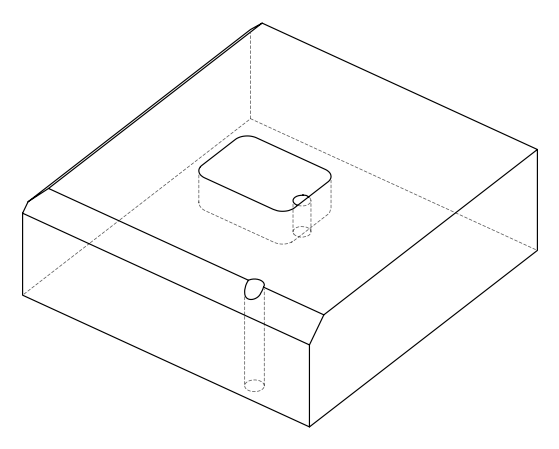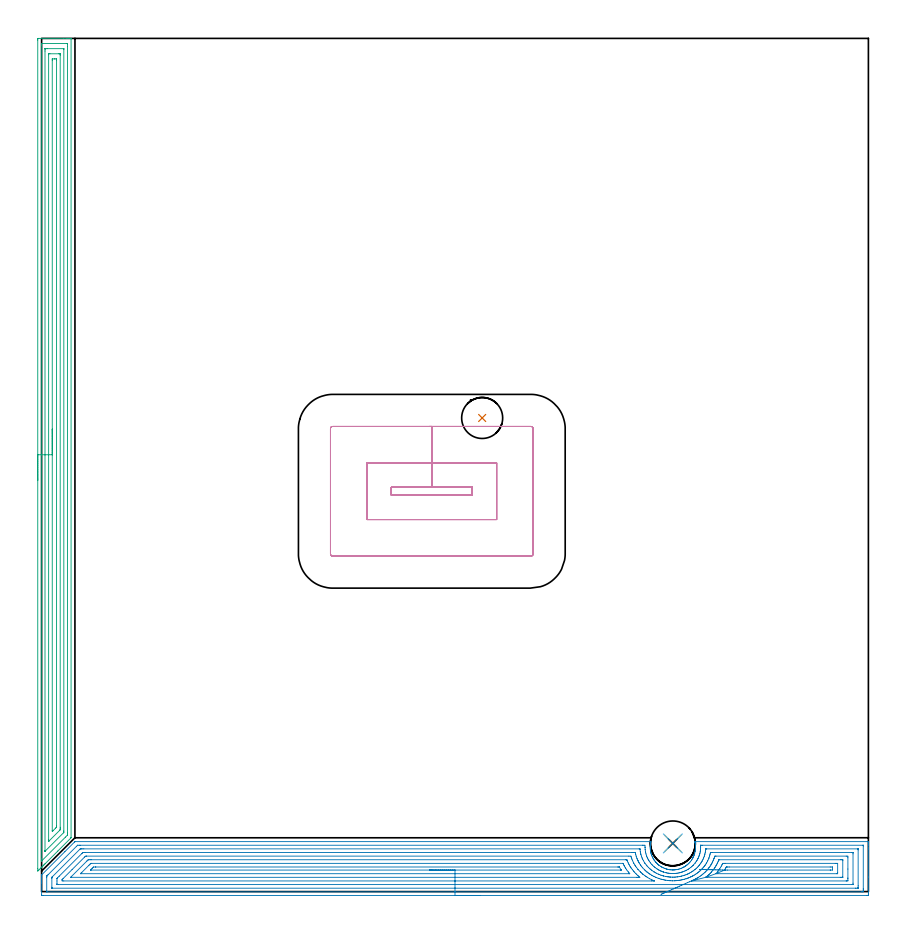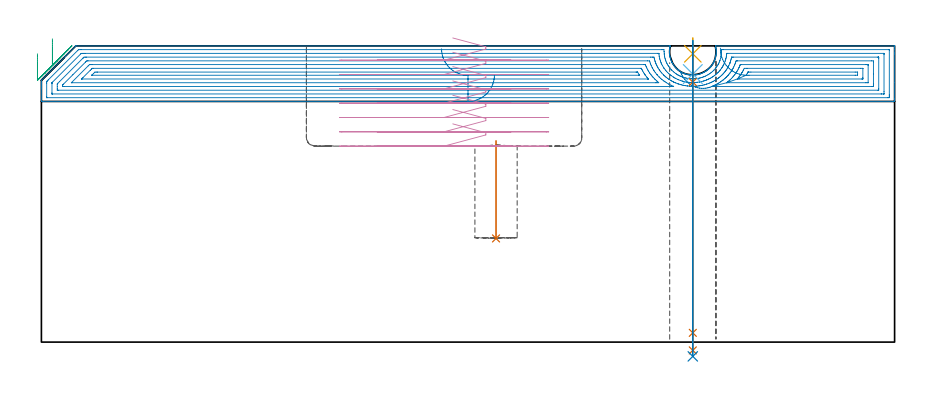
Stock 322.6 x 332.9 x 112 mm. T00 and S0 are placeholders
(PLAN: 8 operations, 6 tool changes, 42.6 min)
(1 INDEXABLE_INSERT_DRILL_BLIND_HOLE_FROM_SOLID | STEP1POCKET | NXT0302_003 | 0.16 min | 14579 mm3)
(2 AREA_MILL | FG_CHAMFER_SURFACE | UGT0205_001 | 20.42 min | 71134 mm3)
(3 AREA_MILL_1 | FG_CHAMFER_SURFACE_1 | UGT0205_001 | 13 min | 26718 mm3)
(4 MILL_RECTANGULAR_POCKET | POCKET_RECTANGULAR_STRAIGHT | NXT0201_007 | Follow Part, ap 6.25, ae 75% | 7.9 min | 284079 mm3)
(5 SPOT_DRILL | STEP1HOLE | NXT0321_9005460120000 | 0.05 min | 34 mm3)
(6 DRILL_BLIND_HOLE_INTO_CENTER | STEP1HOLE | UGT0301_191 | 0.05 min | 279 mm3)
(7 GUN_DRILL_THROUGH_HOLE | STEP1HOLE | UGT0307_003 | 0.55 min | 3934 mm3)
(8 SPADE_DRILL_TO_ENLARGE_THROUGH_HOLE | STEP1HOLE | UGT0306_008 | 0.48 min | 21893 mm3)
(TOOL NXT0302_003 | Index. Insert Drill 16mm [880-D1600L20-05] | D16 PA176 FL80 Z2)
(TOOL UGT0205_001 | Chamfer Mill 20 x 3 x 45 deg. | D20 FL50 Z2)
(TOOL NXT0201_007 | ENDMILL 25mm [R216.25-25050GCK54P 1620] | D25 R3 FL54 Z5)
(TOOL NXT0321_9005460120000 | NC Spot Drill, 142deg, 12mm, Carbide, Uncoated | D12 PA142 FL30 Z2)
(TOOL UGT0301_191 | Twist Drill 7.1 mm | D7.1 PA118 FL66 Z2)
(TOOL UGT0307_003 | Gun Drill 7 mm | D7 PA130 FL24 Z1)
(TOOL UGT0306_008 | Spade Drill 17.5mm | D17.5 PA132 FL10 Z2)
(OP 1 INDEXABLE_INSERT_DRILL_BLIND_HOLE_FROM_SOLID)
G17 G21 G94 G90
T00 M6
G54
G17 G0 G90 X171.9 Y184.8 S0 M3
G43 Z122. H1
G94 G81 G98 Z39.2 F250. R76.1
G80
M5
M2
(OP 2 AREA_MILL)
G17 G21 G94 G90
T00 M6
G54
G17 G0 G90 X171.3 Y-1.5 S1061 M3
G43 Z122. H0
Z101.
G94 G1 X171.262 Z100.128 F250.
X171.148 Z99.264
X170.959 Z98.412
X170.697 Z97.58
X170.363 Z96.774
X169.96 Z96.
X169.492 Z95.264
X168.96 Z94.572
X168.371 Z93.929
X167.728 Z93.34
X167.036 Z92.808
X166.3 Z92.34
X165.526 Z91.937
X164.72 Z91.603
X163.888 Z91.341
X163.036 Z91.152
X162.172 Z91.038
X161.3 Z91.
X0.609
X0.203 Y-1.496 Z91.002
X0.01 Y-1.492 Z91.005
X0. Y-1.097 Z91.4
Y3.293 Z95.787
Y3.851 Z96.348
Y4.171 Z96.667
Y4.729 Z97.225
Y5.049 Z97.544
Y5.69 Z98.189
Y6.425 Z98.925
Y6.485 Z98.983
X0.007 Y6.5 Z98.997
X0.017 Y6.519 Z99.016
X9.08 Y15.58 Z108.079
X12.835 Y19.336 Z111.833
X13.006 Y19.497 Z111.989
X13.107 Y19.5 Z112.
X237.628
X237.716 Y19.494 Z111.992
X237.71 Y19.439 Z111.937
X237.699 Y19.373 Z111.871
X237.642 Y19.097 Z111.597
X237.615 Y18.971 Z111.471
X237.541 Y18.524 Z111.024
X237.491 Y18.079 Z110.579
X237.463 Y17.632 Z110.132
X237.458 Y17.187 Z109.687
X237.476 Y16.741 Z109.241
X237.515 Y16.294 Z108.794
X237.578 Y15.849 Z108.349
X237.628 Y15.589 Z108.089
X237.664 Y15.403 Z107.902
X237.773 Y14.959 Z107.456
X237.849 Y14.707 Z107.202
X237.894 Y14.556 Z107.052
X238.064 Y14.067 Z106.565
X238.261 Y13.619 Z106.115
X238.374 Y13.39 Z105.885
X238.468 Y13.197 Z105.696
X238.479 Y13.175 Z105.674
X238.693 Y12.793 Z105.291
X238.922 Y12.418 Z104.916
X239.014 Y12.284 Z104.782
X239.355 Y11.833 Z104.329
X239.638 Y11.488 Z103.984
X239.688 Y11.426 Z103.924
X239.716 Y11.392 Z103.891
X239.815 Y11.281 Z103.78
X239.945 Y11.153 Z103.652
X240.221 Y10.883 Z103.382
X240.455 Y10.669 Z103.168
X240.521 Y10.61 Z103.106
X240.596 Y10.54 Z103.04
X240.64 Y10.5 Z103.
X240.707 Y10.444 Z102.943
X240.753 Y10.41 Z102.909
X240.88 Y10.317 Z102.813
X241.148 Y10.116 Z102.616
X241.599 Y9.809 Z102.307
X241.93 Y9.609 Z102.107
X242.092 Y9.522 Z102.019
X242.208 Y9.458 Z101.957
X242.491 Y9.316 Z101.815
X242.935 Y9.124 Z101.621
X243.383 Y8.954 Z101.448
X243.431 Y8.939 Z101.433
X243.766 Y8.828 Z101.326
X243.933 Y8.781 Z101.278
X244.152 Y8.717 Z101.217
X244.276 Y8.689 Z101.188
X244.294 Y8.685 Z101.184
X244.721 Y8.601 Z101.098
X245.03 Y8.552 Z101.051
X245.168 Y8.532 Z101.028
X245.216 Y8.527 Z101.022
X245.614 Y8.483 Z100.983
X246.06 Y8.46 Z100.957
X246.142 Y8.461 Z100.953
X246.419 Y8.46
X246.506 Y8.458 Z100.956
X246.952 Y8.482 Z100.976
X247.002 Y8.488 Z100.981
X247.399 Y8.527 Z101.022
X247.844 Y8.595 Z101.094
X247.894 Y8.606 Z101.104
X248.447 Y8.717 Z101.216
X248.737 Y8.799 Z101.297
X249.185 Y8.944 Z101.44
X249.234 Y8.962 Z101.458
X249.629 Y9.108 Z101.607
X250.078 Y9.305 Z101.805
X250.348 Y9.439 Z101.939
X250.521 Y9.525 Z102.024
X250.573 Y9.554 Z102.053
X250.671 Y9.609 Z102.108
X250.87 Y9.732 Z102.23
X251.046 Y9.84 Z102.338
X251.322 Y10.024 Z102.523
X251.413 Y10.085 Z102.584
X251.651 Y10.267 Z102.767
X251.715 Y10.317 Z102.816
X251.912 Y10.47 Z102.965
X251.953 Y10.502 Z102.998
X252.305 Y10.806 Z103.305
X252.599 Y11.094 Z103.593
X252.881 Y11.392 Z103.891
X253.087 Y11.634 Z104.131
X253.198 Y11.763 Z104.262
X253.58 Y12.283 Z104.783
X253.845 Y12.691 Z105.19
X253.998 Y12.951 Z105.449
X254.09 Y13.106 Z105.605
X254.126 Y13.175 Z105.674
X254.229 Y13.39 Z105.888
X254.339 Y13.618 Z106.116
X254.429 Y13.829 Z106.328
X254.531 Y14.067 Z106.565
X254.59 Y14.231 Z106.728
X254.691 Y14.512 Z107.008
X254.749 Y14.707 Z107.203
X254.824 Y14.959 Z107.456
X254.982 Y15.592 Z108.091
X255.025 Y15.849 Z108.349
X255.036 Y15.934 Z108.434
X255.085 Y16.294 Z108.794
X255.124 Y16.741 Z109.241
X255.142 Y17.187 Z109.687
X255.137 Y17.632 Z110.132
X255.109 Y18.079 Z110.579
X255.058 Y18.524 Z111.024
X255.037 Y18.658 Z111.158
X254.982 Y19.012 Z111.511
X254.939 Y19.215 Z111.713
X254.913 Y19.333 Z111.831
X254.884 Y19.495 Z111.992
X255.036 Y19.5 Z112.
X322.437
X322.59 Y19.498 Z111.989
X322.598 Y19.355 Z111.847
X322.6 Y19.206 Z111.705
Y18.86 Z111.359
Y18.219 Z110.714
Y17.021 Z109.517
Y16.463 Z108.957
Y5.627 Z98.125
Y-0.498 Z91.999
X322.595 Y-1.097 Z91.4
X322.59 Y-1.492 Z91.005
X322.397 Y-1.496 Z91.002
X321.991 Y-1.5 Z91.
X161.3
Y-0.086 Z92.414
X2.259
X2.041 Y-0.084 Z92.416
X2.015 Y-0.082 Z92.418
X2.009 Y-0.08 Z92.42
X2.005 Y-0.073 Z92.427
X2.001 Y-0.042 Z92.458
X2. Y-0.012 Z92.488
Y0.169 Z92.669
X2.001 Y5.436 Z97.936
X2.007 Y5.927 Z98.427
X2.01 Y6.023 Z98.523
X2.025 Y6.064 Z98.564
X2.053 Y6.095 Z98.595
X2.135 Y6.182 Z98.682
X2.395 Y6.445 Z98.945
X2.576 Y6.627 Z99.127
X13.643 Y17.692 Z110.192
X14. Y18.045 Z110.545
X14.04 Y18.078 Z110.578
X14.069 Y18.081 Z110.581
X14.138 Y18.083 Z110.583
X14.893 Y18.086 Z110.586
X15.028
X234.504 Y18.085 Z110.585
X234.64
X235.396 Y18.079 Z110.579
X235.455 Y17.341 Z109.841
X235.459 Y17.279 Z109.779
X235.503 Y16.463 Z108.963
X235.511 Y16.351 Z108.851
X235.62 Y15.585 Z108.085
X235.668 Y15.318 Z107.818
X235.815 Y14.707 Z107.207
X235.989 Y14.124 Z106.624
X236.097 Y13.829 Z106.329
X236.289 Y13.347 Z105.847
X236.48 Y12.951 Z105.451
X236.66 Y12.587 Z105.087
X236.964 Y12.073 Z104.573
X237.182 Y11.729 Z104.229
X237.579 Y11.195 Z103.695
X238.074 Y10.593 Z103.093
X238.343 Y10.317 Z102.817
X238.967 Y9.728 Z102.228
X239.311 Y9.439 Z101.939
X239.86 Y9.039 Z101.539
X240.148 Y8.843 Z101.343
X240.595 Y8.561 Z101.061
X240.753 Y8.469 Z100.969
X240.967 Y8.35 Z100.85
X241.429 Y8.126 Z100.626
X241.645 Y8.028 Z100.528
X241.79 Y7.967 Z100.467
X242.5 Y7.683 Z100.183
X242.538 Y7.67 Z100.17
X242.558 Y7.663 Z100.163
X243.431 Y7.405 Z99.905
X243.799 Y7.321 Z99.821
X244.324 Y7.221 Z99.721
X244.519 Y7.19 Z99.69
X245.057 Y7.119 Z99.619
X245.216 Y7.102 Z99.602
X245.851 Y7.059 Z99.559
X246.109 Y7.05 Z99.55
X246.744 Y7.058 Z99.558
X247.002 Y7.068 Z99.568
X247.139 Y7.076 Z99.576
X247.291 Y7.09 Z99.59
X247.894 Y7.161 Z99.661
X248.351 Y7.234 Z99.734
X248.787 Y7.322 Z99.822
X249.09 Y7.385 Z99.885
X249.68 Y7.553 Z100.053
X249.781 Y7.583 Z100.083
X250.086 Y7.683 Z100.183
X250.495 Y7.835 Z100.335
X250.573 Y7.866 Z100.366
X251.061 Y8.08 Z100.58
X251.465 Y8.274 Z100.774
X252.001 Y8.561 Z101.061
X252.223 Y8.694 Z101.194
X252.358 Y8.778 Z101.278
X252.757 Y9.046 Z101.546
X253.251 Y9.409 Z101.909
X253.268 Y9.422 Z101.922
X253.289 Y9.439 Z101.939
X253.747 Y9.829 Z102.329
X254.144 Y10.193 Z102.693
X254.206 Y10.255 Z102.755
X254.264 Y10.317 Z102.817
X255.03 Y11.189 Z103.689
X255.035 Y11.195 Z103.695
X255.399 Y11.711 Z104.211
X255.635 Y12.073 Z104.573
X255.748 Y12.251 Z104.751
X255.929 Y12.556 Z105.056
X256.063 Y12.819 Z105.319
X256.125 Y12.951 Z105.451
X256.337 Y13.428 Z105.928
X256.499 Y13.829 Z106.329
X256.584 Y14.063 Z106.563
X256.791 Y14.707 Z107.207
X256.798 Y14.731 Z107.231
X256.822 Y14.825 Z107.325
X256.963 Y15.446 Z107.946
X256.986 Y15.585 Z108.085
X257.072 Y16.216 Z108.716
X257.094 Y16.463 Z108.963
X257.127 Y17.041 Z109.541
X257.13 Y17.341 Z109.841
X257.119 Y17.927 Z110.427
X257.117 Y18.015 Z110.515
Y18.071 Z110.571
X257.121 Y18.08 Z110.58
X257.124 Y18.082 Z110.582
X257.147 Y18.084 Z110.584
X257.336 Y18.085 Z110.585
X257.714 Y18.086 Z110.586
X320.341
X320.559 Y18.084 Z110.584
X320.585 Y18.082 Z110.582
X320.591 Y18.08 Z110.58
X320.595 Y18.073 Z110.573
X320.599 Y18.042 Z110.542
X320.6 Y18.012 Z110.512
Y17.831 Z110.331
Y1.149 Z93.649
X320.597 Y0.659 Z93.159
X320.592 Y0.279 Z92.779
X320.574 Y-0.079 Z92.421
X320.205 Y-0.084 Z92.416
X320.069 Y-0.085 Z92.415
X161.3 Y-0.086 Z92.414
Y1.328 Z93.828
X4.18 Y1.329 Z93.829
X4.11 Y1.33 Z93.83
X4.053 Y1.332 Z93.832
X4.019 Y1.335 Z93.835
X4.01 Y1.34 Z93.84
X4.007 Y1.36 Z93.86
X4.002 Y1.537 Z94.037
X4. Y1.714 Z94.214
Y5.226 Z97.726
X4.003 Y5.403 Z97.903
X4.008 Y5.521 Z98.021
X4.014 Y5.603 Z98.103
X4.038 Y5.63 Z98.13
X4.18 Y5.78 Z98.28
X14.893 Y16.493 Z108.993
X15.07 Y16.659 Z109.159
X15.234 Y16.665 Z109.165
X15.576 Y16.67 Z109.17
X15.786 Y16.671 Z109.171
X16.466 Y16.672 Z109.172
X233.142 Y16.671 Z109.171
X233.284 Y16.67 Z109.17
X233.396 Y16.667 Z109.167
X233.466 Y16.665 Z109.165
X233.477 Y16.65 Z109.15
X233.499 Y16.463 Z108.963
X233.6 Y15.596 Z108.096
X233.611 Y15.515 Z108.015
X233.785 Y14.707 Z107.207
X233.835 Y14.486 Z106.986
X234.038 Y13.829 Z106.329
X234.276 Y13.175 Z105.675
X234.37 Y12.951 Z105.451
X234.41 Y12.859 Z105.359
X234.504 Y12.657 Z105.157
X234.804 Y12.073 Z104.573
X235.192 Y11.396 Z103.896
X235.322 Y11.195 Z103.695
X235.396 Y11.084 Z103.584
X235.988 Y10.317 Z102.817
X236.289 Y9.951 Z102.451
X236.775 Y9.439 Z101.939
X237.182 Y9.051 Z101.551
X237.442 Y8.814 Z101.314
X237.742 Y8.561 Z101.061
X238.074 Y8.31 Z100.81
X238.964 Y7.686 Z100.186
X238.967 Y7.684 Z100.184
X239.528 Y7.356 Z99.856
X239.86 Y7.178 Z99.678
X240.636 Y6.805 Z99.305
X240.753 Y6.754 Z99.254
X240.844 Y6.716 Z99.216
X241.645 Y6.411 Z98.911
X242.237 Y6.224 Z98.724
X242.538 Y6.135 Z98.635
X242.699 Y6.089 Z98.589
X243.391 Y5.927 Z98.427
X243.441 Y5.918 Z98.418
X243.93 Y5.834 Z98.334
X244.324 Y5.775 Z98.275
X244.504 Y5.75 Z98.25
X244.887 Y5.707 Z98.207
X245.216 Y5.681 Z98.181
X245.485 Y5.663 Z98.163
X246.109 Y5.636 Z98.136
X246.402 Y5.639 Z98.139
X247.002 Y5.653 Z98.153
X247.266 Y5.667 Z98.167
X247.894 Y5.729 Z98.229
X248.075 Y5.749 Z98.249
X248.787 Y5.85 Z98.35
X248.854 Y5.861 Z98.361
X249.198 Y5.927 Z98.427
X249.593 Y6.012 Z98.512
X249.68 Y6.033 Z98.533
X250.291 Y6.204 Z98.704
X250.573 Y6.289 Z98.789
X250.966 Y6.418 Z98.918
X251.465 Y6.602 Z99.102
X251.613 Y6.66 Z99.16
X251.959 Y6.805 Z99.305
X252.231 Y6.93 Z99.43
X252.358 Y6.99 Z99.49
X252.822 Y7.227 Z99.727
X253.251 Y7.458 Z99.958
X253.622 Y7.683 Z100.183
X253.936 Y7.887 Z100.387
X254.144 Y8.027 Z100.527
X254.453 Y8.257 Z100.757
X254.854 Y8.561 Z101.061
X254.955 Y8.641 Z101.141
X255.036 Y8.71 Z101.21
X255.425 Y9.053 Z101.553
X255.835 Y9.439 Z101.939
X255.929 Y9.533 Z102.033
X256.3 Y9.953 Z102.453
X256.617 Y10.317 Z102.817
X256.71 Y10.427 Z102.927
X256.822 Y10.566 Z103.066
X257.086 Y10.935 Z103.435
X257.264 Y11.195 Z103.695
X257.44 Y11.465 Z103.965
X257.714 Y11.904 Z104.404
X257.776 Y12.013 Z104.513
X257.807 Y12.073 Z104.573
X258.065 Y12.606 Z105.106
X258.221 Y12.951 Z105.451
X258.333 Y13.22 Z105.72
X258.566 Y13.829 Z106.329
X258.577 Y13.859 Z106.359
X258.607 Y13.955 Z106.455
X258.775 Y14.542 Z107.042
X258.817 Y14.707 Z107.207
X258.944 Y15.254 Z107.754
X258.994 Y15.585 Z108.085
X259.056 Y16.022 Z108.522
X259.105 Y16.463 Z108.963
X259.126 Y16.65 Z109.15
X259.131 Y16.665 Z109.165
X259.161 Y16.667 Z109.167
X259.217 Y16.67 Z109.17
X259.288 Y16.671 Z109.171
X259.5 Y16.672 Z109.172
X318.42 Y16.671 Z109.171
X318.49
X318.547 Y16.668 Z109.168
X318.581 Y16.665 Z109.165
X318.59 Y16.66 Z109.16
X318.592 Y16.64 Z109.14
X318.598 Y16.463 Z108.963
X318.6 Y16.286 Z108.786
Y2.238 Z94.738
X318.598 Y1.537 Z94.037
X318.595 Y1.364 Z93.864
X318.591 Y1.339 Z93.839
X318.576 Y1.335 Z93.835
X318.526 Y1.332 Z93.832
X318.42 Y1.33 Z93.83
X317.739 Y1.329 Z93.829
X317.527 Y1.328 Z93.828
X161.3
Y2.743 Z95.243
X6.525
X6.132 Y2.744 Z95.244
X6.054 Y2.747 Z95.247
X6.02 Y2.749 Z95.249
X6.01 Y2.754 Z95.254
X6.007 Y2.774 Z95.274
X6.003 Y2.871 Z95.371
X6. Y3.259 Z95.759
Y4.137 Z96.637
X6.001 Y5.014 Z97.514
X6.003 Y5.049 Z97.549
X6.013 Y5.152 Z97.652
X6.092 Y5.236 Z97.736
X6.216 Y5.365 Z97.865
X6.858 Y6.01 Z98.51
X15.67 Y14.821 Z107.321
X15.786 Y14.933 Z107.433
X16.125 Y15.251 Z107.751
X16.678 Y15.255 Z107.755
X17.012 Y15.257 Z107.757
X230.373
X230.933 Y15.256 Z107.756
X231.269 Y15.255 Z107.755
X231.628 Y15.25 Z107.75
X231.738 Y14.793 Z107.293
X231.757 Y14.707 Z107.207
X231.825 Y14.391 Z106.891
X231.988 Y13.829 Z106.329
X232.055 Y13.603 Z106.103
X232.298 Y12.951 Z105.451
X232.408 Y12.671 Z105.171
X232.63 Y12.16 Z104.66
X232.673 Y12.073 Z104.573
X232.718 Y11.983 Z104.483
X232.997 Y11.463 Z103.963
X233.154 Y11.195 Z103.695
X233.611 Y10.448 Z102.948
X233.707 Y10.317 Z102.817
X233.984 Y9.95 Z102.45
X234.393 Y9.439 Z101.939
X234.504 Y9.306 Z101.806
X235.206 Y8.561 Z101.061
X235.396 Y8.376 Z100.876
X235.762 Y8.039 Z100.539
X236.17 Y7.683 Z100.183
X236.289 Y7.586 Z100.086
X236.72 Y7.26 Z99.76
X237.182 Y6.942 Z99.442
X237.389 Y6.805 Z99.305
X238.074 Y6.373 Z98.873
X238.36 Y6.207 Z98.707
X238.894 Y5.927 Z98.427
X238.967 Y5.891 Z98.391
X239.039 Y5.856 Z98.356
X239.584 Y5.607 Z98.107
X239.86 Y5.491 Z97.991
X240.602 Y5.197 Z97.697
X240.753 Y5.145 Z97.645
X241.04 Y5.049 Z97.549
X241.645 Y4.866 Z97.366
X241.91 Y4.789 Z97.289
X242.538 Y4.642 Z97.142
X243.064 Y4.532 Z97.032
X243.431 Y4.464 Z96.964
X244.129 Y4.363 Z96.863
X244.324 Y4.34 Z96.84
X245.123 Y4.263 Z96.763
X245.216 Y4.257 Z96.757
X246.062 Y4.217 Z96.717
X246.109
X246.94 Y4.231 Z96.731
X247.002 Y4.234 Z96.734
X247.407 Y4.256 Z96.756
X247.778 Y4.286 Z96.786
X247.894 Y4.297 Z96.797
X248.576 Y4.378 Z96.878
X248.787 Y4.408 Z96.908
X249.35 Y4.495 Z96.995
X249.68 Y4.561 Z97.061
X250.091 Y4.645 Z97.145
X250.573 Y4.763 Z97.263
X250.8 Y4.826 Z97.326
X251.465 Y5.016 Z97.516
X251.491 Y5.024 Z97.524
X251.567 Y5.049 Z97.549
X252.146 Y5.258 Z97.758
X252.358 Y5.337 Z97.837
X252.783 Y5.509 Z98.009
X253.251 Y5.713 Z98.213
X253.399 Y5.781 Z98.281
X253.7 Y5.927 Z98.427
X253.992 Y6.076 Z98.576
X254.144 Y6.157 Z98.657
X254.564 Y6.391 Z98.891
X255.036 Y6.676 Z99.176
X255.116 Y6.727 Z99.227
X255.234 Y6.805 Z99.305
X255.641 Y7.089 Z99.589
X255.929 Y7.299 Z99.799
X256.148 Y7.468 Z99.968
X256.417 Y7.683 Z100.183
X256.822 Y8.025 Z100.525
X257.106 Y8.282 Z100.782
X257.402 Y8.561 Z101.061
X257.557 Y8.716 Z101.216
X257.714 Y8.883 Z101.383
X257.977 Y9.181 Z101.681
X258.2 Y9.439 Z101.939
X258.385 Y9.658 Z102.158
X258.607 Y9.93 Z102.43
X258.772 Y10.155 Z102.655
X258.886 Y10.317 Z102.817
X259.131 Y10.68 Z103.18
X259.459 Y11.195 Z103.695
X259.5 Y11.26 Z103.76
X259.783 Y11.795 Z104.295
X259.92 Y12.073 Z104.573
X260.26 Y12.82 Z105.32
X260.31 Y12.951 Z105.451
X260.333 Y13.01 Z105.51
X260.393 Y13.173 Z105.673
X260.559 Y13.666 Z106.166
X260.608 Y13.829 Z106.329
X260.755 Y14.35 Z106.85
X260.846 Y14.707 Z107.207
X260.969 Y15.218 Z107.718
X260.979 Y15.251 Z107.751
X261.006 Y15.252 Z107.752
X261.285 Y15.255 Z107.755
X261.619 Y15.257 Z107.757
X316.075
X316.468 Y15.256 Z107.756
X316.546 Y15.254 Z107.754
X316.58 Y15.251 Z107.751
X316.59 Y15.246 Z107.746
X316.593 Y15.226 Z107.726
X316.597 Y15.129 Z107.629
X316.6 Y14.741 Z107.241
Y3.293 Z95.793
X316.594 Y2.871 Z95.371
X316.59 Y2.767 Z95.267
X316.586 Y2.749 Z95.249
X316.555 Y2.747 Z95.247
X316.488 Y2.745 Z95.245
X316.301 Y2.743 Z95.243
X161.3
Y4.157 Z96.657
X8.644
X8.01 Y4.171 Z96.671
X8.009 Y4.488 Z96.988
X8.01 Y4.645 Z97.145
X8.022 Y4.712 Z97.212
X8.056 Y4.749 Z97.249
X8.349 Y5.049 Z97.549
X11.889 Y8.591 Z101.091
X16.678 Y13.38 Z105.88
X16.907 Y13.604 Z106.104
X17.139 Y13.829 Z106.329
X17.557 Y13.843 Z106.343
X17.571
X229.147
X229.933 Y13.829 Z106.329
X230.04 Y13.493 Z105.993
X230.229 Y12.951 Z105.451
X230.331 Y12.665 Z105.165
X230.579 Y12.073 Z104.573
X230.933 Y11.318 Z103.818
X230.996 Y11.195 Z103.695
X231.062 Y11.067 Z103.567
X231.51 Y10.317 Z102.817
X231.628 Y10.123 Z102.623
X231.825 Y9.816 Z102.316
X232.111 Y9.439 Z101.939
X232.718 Y8.655 Z101.155
X232.761 Y8.604 Z101.104
X232.799 Y8.561 Z101.061
X233.611 Y7.697 Z100.197
X233.626 Y7.683 Z100.183
X234.082 Y7.265 Z99.765
X234.504 Y6.886 Z99.386
X234.603 Y6.805 Z99.305
X235.396 Y6.206 Z98.706
X235.8 Y5.927 Z98.427
X236.289 Y5.605 Z98.105
X237.167 Y5.063 Z97.563
X238.074 Y4.619 Z97.119
X238.889 Y4.248 Z96.748
X238.967 Y4.214 Z96.714
X239.063 Y4.171 Z96.671
X238.979 Y4.159 Z96.659
X238.967 Y4.158 Z96.658
X238.089 Y4.157 Z96.657
X161.3
Y5.571 Z98.071
X11.684
X11.325 Y5.572 Z98.072
X11.322 Y5.573 Z98.073
Y5.574 Z98.074
X17.697 Y11.949 Z104.449
X17.823 Y12.073 Z104.573
X18.145 Y12.386 Z104.886
X18.197 Y12.422 Z104.922
X18.283 Y12.424 Z104.924
X18.464 Y12.427 Z104.927
X18.995 Y12.429 Z104.929
X19.357
X227.893 Y12.428 Z104.928
X228.254 Y12.426 Z104.926
X228.305 Y12.425 Z104.925
X228.331 Y12.423 Z104.923
X228.353 Y12.388 Z104.888
X228.418 Y12.236 Z104.736
X228.487 Y12.073 Z104.573
X228.649 Y11.685 Z104.185
X228.885 Y11.195 Z103.695
X229.147 Y10.66 Z103.16
X229.342 Y10.317 Z102.817
X229.6 Y9.871 Z102.371
X229.872 Y9.439 Z101.939
X230.04 Y9.179 Z101.679
X230.513 Y8.561 Z101.061
X230.933 Y8.027 Z100.527
X231.231 Y7.683 Z100.183
X231.825 Y7.049 Z99.549
X232.069 Y6.805 Z99.305
X232.718 Y6.204 Z98.704
X233.026 Y5.927 Z98.427
X233.421 Y5.578 Z98.078
X233.077 Y5.574 Z98.074
X232.718 Y5.572 Z98.072
X232.187 Y5.571 Z98.071
X161.3
Y6.985 Z99.485
X15.602 Y6.986 Z99.486
X15.276 Y6.988 Z99.488
X15.224 Y6.99 Z99.49
X15.203 Y6.992 Z99.492
X15.209 Y7.001 Z99.501
X15.264 Y7.063 Z99.563
X15.33 Y7.132 Z99.632
X15.391 Y7.194 Z99.694
X15.696 Y7.499 Z99.999
X18.489 Y10.292 Z102.792
X18.933 Y10.734 Z103.234
X19.077 Y10.874 Z103.374
X19.193 Y10.984 Z103.484
X19.228 Y11.008 Z103.508
X19.268 Y11.01 Z103.51
X19.357 Y11.013 Z103.513
X19.54 Y11.014 Z103.514
X226.653
X226.766 Y11.013 Z103.513
X226.822 Y11.01 Z103.51
X226.845 Y11.008 Z103.508
X226.865 Y10.974 Z103.474
X226.915 Y10.879 Z103.379
X227.035 Y10.638 Z103.138
X227.2 Y10.317 Z102.817
X227.362 Y10.007 Z102.507
X227.696 Y9.439 Z101.939
X227.904 Y9.094 Z101.594
X228.234 Y8.561 Z101.061
X228.254 Y8.529 Z101.029
X228.91 Y7.683 Z100.183
X229.147 Y7.38 Z99.88
X229.401 Y7.072 Z99.572
X229.457 Y7.002 Z99.502
X229.464 Y6.99 Z99.49
X229.463 Y6.989 Z99.489
X229.437 Y6.987 Z99.487
X229.379 Y6.986 Z99.486
X229.147 Y6.985 Z99.485
X161.3
Y8.4 Z100.9
X19.357
X19.192 Y8.402 Z100.902
X19.084 Y8.406 Z100.906
X19.067 Y8.408 Z100.908
X19.092 Y8.439 Z100.939
X19.136 Y8.488 Z100.988
X19.357 Y8.71 Z101.21
X19.724 Y9.078 Z101.578
X20.087 Y9.439 Z101.939
X20.169 Y9.518 Z102.018
X20.249 Y9.593 Z102.093
X20.979 Y9.6 Z102.1
X21.142
X224.848
X225.012
X225.34 Y9.596 Z102.096
X225.428 Y9.593 Z102.093
X225.442 Y9.577 Z102.077
X225.469 Y9.535 Z102.035
X226.043 Y8.561 Z101.061
X226.121 Y8.424 Z100.924
X226.128 Y8.41 Z100.91
X226.1 Y8.406 Z100.906
X226.014 Y8.402 Z100.902
X225.905 Y8.4 Z100.9
X161.3
X160.428 Z100.938
X159.564 Z101.051
X158.712 Z101.24
X157.88 Z101.503
X157.074 Z101.836
X156.3 Z102.239
X155.564 Z102.708
X154.872 Z103.239
X154.229 Z103.828
X153.64 Z104.472
X153.108 Z105.164
X152.64 Z105.9
X152.237 Z106.673
X151.903 Z107.479
X151.641 Z108.311
X151.452 Z109.163
X151.338 Z110.028
X151.3 Z110.9
G0 Z122.
X241.637 Y-1.104
Z102.185
G1 X241.968 Y-0.957 Z101.392
X242.361 Y-0.783 Z100.633
X242.814 Y-0.582 Z99.914
X243.322 Y-0.357 Z99.242
X243.881 Y-0.109 Z98.62
X244.488 Y0.159 Z98.054
X245.138 Y0.447 Z97.548
X245.826 Y0.752 Z97.106
X246.546 Y1.071 Z96.731
X247.293 Y1.402 Z96.426
X248.062 Y1.743 Z96.194
X248.846 Y2.09 Z96.036
X249.64 Y2.442 Z95.953
X250.438 Y2.795 Z95.946
X251.233 Y3.148 Z96.015
X252.02 Y3.496 Z96.16
X252.792 Y3.838 Z96.379
X253.543 Y4.171 Z96.671
X253.957 Y4.354 Z96.854
X254.144 Y4.439 Z96.939
X254.565 Y4.635 Z97.135
X255.036 Y4.865 Z97.365
X255.16 Y4.928 Z97.428
X255.39 Y5.049 Z97.549
X255.734 Y5.241 Z97.741
X255.929 Y5.355 Z97.855
X256.286 Y5.576 Z98.076
X256.822 Y5.92 Z98.42
X256.832 Y5.927 Z98.427
X257.337 Y6.298 Z98.798
X257.714 Y6.582 Z99.082
X257.84 Y6.681 Z99.181
X257.992 Y6.805 Z99.305
X258.321 Y7.087 Z99.587
X258.607 Y7.338 Z99.838
X258.788 Y7.505 Z100.005
X258.972 Y7.683 Z100.183
X259.233 Y7.945 Z100.445
X259.5 Y8.234 Z100.734
X259.654 Y8.409 Z100.909
X259.785 Y8.561 Z101.061
X260.061 Y8.888 Z101.388
X260.393 Y9.289 Z101.789
X260.457 Y9.376 Z101.876
X260.502 Y9.439 Z101.939
X260.818 Y9.899 Z102.399
X261.096 Y10.317 Z102.817
X261.17 Y10.431 Z102.931
X261.285 Y10.618 Z103.118
X261.493 Y10.991 Z103.491
X261.6 Y11.195 Z103.695
X261.792 Y11.575 Z104.075
X262.024 Y12.073 Z104.573
X262.072 Y12.178 Z104.678
X262.178 Y12.42 Z104.92
X262.322 Y12.809 Z105.309
X262.372 Y12.951 Z105.451
X262.546 Y13.467 Z105.967
X262.666 Y13.829 Z106.329
X263.057 Y13.843 Z106.343
X263.071
X313.956
X314.59 Y13.829 Z106.329
X314.598 Y13.197 Z105.697
X314.6 Y8.806 Z101.306
Y5.294 Z97.794
X314.599 Y5.049 Z97.549
X314.596 Y4.42 Z96.92
X314.59 Y4.171 Z96.671
X313.97 Y4.157 Z96.657
X313.956
X254.144
X253.543 Y4.171 Z96.671
X259.145 Y5.578 Z98.078
X259.166 Y5.597 Z98.097
X259.243 Y5.663 Z98.163
X259.531 Y5.897 Z98.397
X259.566 Y5.927 Z98.427
X260.002 Y6.311 Z98.811
X260.393 Y6.658 Z99.158
X260.469 Y6.73 Z99.23
X260.546 Y6.805 Z99.305
X260.91 Y7.174 Z99.674
X261.285 Y7.585 Z100.085
X261.332 Y7.637 Z100.137
X261.371 Y7.683 Z100.183
X261.738 Y8.116 Z100.616
X262.109 Y8.561 Z101.061
X262.14 Y8.599 Z101.099
X262.178 Y8.65 Z101.15
X262.505 Y9.118 Z101.618
X262.724 Y9.439 Z101.939
X262.861 Y9.646 Z102.146
X263.071 Y9.975 Z102.475
X263.197 Y10.192 Z102.692
X263.267 Y10.317 Z102.817
X263.507 Y10.766 Z103.266
X263.722 Y11.195 Z103.695
X263.8 Y11.356 Z103.856
X263.964 Y11.716 Z104.216
X264.072 Y11.967 Z104.467
X264.115 Y12.073 Z104.573
X264.237 Y12.379 Z104.879
X264.251 Y12.409 Z104.909
X264.259 Y12.42 Z104.92
X264.279 Y12.422 Z104.922
X264.374 Y12.426 Z104.926
X264.495 Y12.428 Z104.928
X311.809 Y12.429 Z104.929
X312.171 Y12.428 Z104.928
X312.532 Y12.424 Z104.924
X312.578 Y12.422 Z104.922
X312.59 Y12.418 Z104.918
X312.593 Y12.401 Z104.901
X312.597 Y12.326 Z104.826
X312.599 Y12.214 Z104.714
X312.6 Y12.073 Z104.573
X312.599 Y5.716 Z98.216
X312.597 Y5.61 Z98.11
X312.594 Y5.585 Z98.085
X312.59 Y5.578 Z98.078
X312.583 Y5.575 Z98.075
X312.531 Y5.573 Z98.073
X312.171 Y5.571 Z98.071
X311.64
X259.5 Y5.572 Z98.072
X259.213 Y5.574 Z98.074
X259.156 Y5.577 Z98.077
X259.145 Y5.578 Z98.078
X263.131 Y6.992 Z99.492
X263.701 Y7.683 Z100.183
X263.817 Y7.827 Z100.327
X263.964 Y8.016 Z100.516
X264.192 Y8.337 Z100.837
X264.347 Y8.561 Z101.061
X264.549 Y8.863 Z101.363
X264.856 Y9.331 Z101.831
X264.898 Y9.398 Z101.898
X264.921 Y9.439 Z101.939
X265.214 Y9.965 Z102.465
X265.404 Y10.317 Z102.817
X265.52 Y10.542 Z103.042
X265.749 Y11.008 Z103.508
X265.937 Y11.01 Z103.51
X266.642 Y11.014 Z103.514
X266.825 Y11.015 Z103.515
X309.676
X310.385 Y11.012 Z103.512
X310.574 Y11.009 Z103.509
X310.592 Y11.005 Z103.505
X310.595 Y11.003 Z103.503
X310.599 Y10.985 Z103.485
X310.6 Y7.472 Z99.972
X310.598 Y7.261 Z99.761
X310.595 Y7.12 Z99.62
X310.59 Y7.009 Z99.509
X310.578 Y6.992 Z99.492
X310.562 Y6.99 Z99.49
X310.385 Y6.987 Z99.487
X310.202 Y6.986 Z99.486
X263.78
X263.338 Y6.987 Z99.487
X263.131 Y6.992 Z99.492
X266.492 Y8.406 Z100.906
X266.567 Y8.561 Z101.061
X266.593 Y8.609 Z101.109
X266.642 Y8.691 Z101.191
X266.92 Y9.166 Z101.666
X267.078 Y9.439 Z101.939
X267.135 Y9.537 Z102.037
X267.161 Y9.577 Z102.077
X267.172 Y9.591 Z102.091
X267.207 Y9.594 Z102.094
X267.372 Y9.599 Z102.099
X267.534 Y9.6 Z102.1
X268.263 Y9.601 Z102.101
X307.707 Y9.6 Z102.1
X308.44 Y9.596 Z102.096
X308.6 Y9.593 Z102.093
Y8.407 Z100.907
X307.87 Y8.401 Z100.901
X307.707 Y8.4 Z100.9
X267.534
X266.805 Y8.401 Z100.901
X266.642 Y8.403 Z100.903
X266.492 Y8.406 Z100.906
X265.621 Y8.427 Z100.965
X264.76 Y8.448 Z101.1
X263.913 Y8.468 Z101.309
X263.088 Y8.487 Z101.591
X262.29 Y8.506 Z101.944
X261.526 Y8.525 Z102.365
X260.802 Y8.542 Z102.851
X260.123 Y8.558 Z103.398
X259.494 Y8.573 Z104.003
X258.921 Y8.587 Z104.66
X258.406 Y8.599 Z105.364
X257.955 Y8.61 Z106.111
X257.571 Y8.619 Z106.894
X257.257 Y8.626 Z107.708
X257.014 Y8.632 Z108.546
X256.846 Y8.636 Z109.402
X256.753 Y8.638 Z110.269
X256.735 Y8.639 Z111.142
G0 Z122.
M5
M2
(OP 3 AREA_MILL_1)
G17 G21 G94 G90
T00 M6
G54
G17 G0 G90 X-1.5 Y160.45 S1061 M3
G43 Z122. H0
Z109.
G94 G1 Y160.488 Z108.128 F250.
Y160.602 Z107.264
Y160.791 Z106.412
Y161.053 Z105.58
Y161.387 Z104.774
Y161.79 Z104.
Y162.258 Z103.264
Y162.79 Z102.572
Y163.379 Z101.929
Y164.022 Z101.34
Y164.714 Z100.808
Y165.45 Z100.34
Y166.224 Z99.937
Y167.03 Z99.603
Y167.862 Z99.341
Y168.714 Z99.152
Y169.578 Z99.038
Y170.45 Z99.
Y332.272
X-1.498 Y332.648 Z99.001
X-1.493 Y332.89 Z99.005
X-1.13 Y332.9 Z99.368
X8.503 Z108.997
X9.9 Z110.396
X10.254 Z110.749
X10.962 Z111.462
X11.201 Z111.7
X11.352 Y332.898 Z111.844
X11.497 Y332.89 Z111.989
X11.5 Y332.719 Z112.
Y21.144
X11.499 Y21.006 Z111.986
X11.32 Y20.818 Z111.816
X6.314 Y15.813 Z106.813
X1.497 Y10.995 Z101.993
X1.364 Y10.863 Z101.862
X1.196 Y10.695 Z101.694
X1.06 Y10.557 Z101.555
X0.917 Y10.416 Z101.415
X0.767 Y10.266 Z101.265
X0.622 Y10.119 Z101.117
X0.47 Y9.969 Z100.968
X0.338 Y9.837 Z100.836
X0.184 Y9.681 Z100.679
X0.023 Y9.522 Z100.521
X-0.091 Y9.408 Z100.407
X-0.254 Y9.243 Z100.241
X-0.424 Y9.075 Z100.074
X-0.52 Y8.98 Z99.978
X-1.082 Y8.417 Z99.416
X-1.499 Y8.001 Z99.
X-1.5 Y9.006
Y170.45
X-0.086 Z100.414
X-0.085 Y330.312 Z100.415
X-0.084 Y330.484 Z100.416
X-0.08 Y330.845 Z100.42
X-0.079 Y330.882 Z100.421
X-0.029 Y330.89 Z100.471
X0.079 Y330.895 Z100.579
X0.215 Y330.899 Z100.715
X9.848 Z110.348
X10.024 Y330.893 Z110.524
X10.058 Y330.89 Z110.558
X10.079 Y330.881 Z110.579
X10.081 Y330.841 Z110.581
X10.084 Y330.657 Z110.584
X10.085 Y330.484 Z110.585
X10.086 Y329.762 Z110.586
X10.085 Y22.933 Z110.585
X10.081 Y22.215 Z110.581
X10.079 Y22.038 Z110.579
X9.288 Y21.237 Z109.788
X0.254 Y12.204 Z100.754
X0.079 Y12.032 Z100.579
X-0.006 Y11.95 Z100.494
X-0.075 Y11.886 Z100.425
X-0.081 Y12.027 Z100.419
X-0.083 Y12.204 Z100.417
X-0.085 Y12.654 Z100.415
X-0.086 Y12.926 Z100.414
Y170.45
X1.328 Z101.828
X1.329 Y327.974 Z101.829
X1.331 Y328.696 Z101.831
X1.333 Y328.864 Z101.833
X1.335 Y328.885 Z101.835
X1.349 Y328.89 Z101.849
X1.398 Y328.895 Z101.898
X1.497 Y328.898 Z101.997
X2.173 Y328.9 Z102.673
X8.503 Z109.003
X8.569 Y328.899 Z109.069
X8.622 Y328.895 Z109.122
X8.656 Y328.89 Z109.156
X8.665 Y328.885 Z109.165
X8.666 Y328.868 Z109.166
X8.67 Y328.696 Z109.17
X8.671 Y328.524 Z109.171
Y23.655
X8.668 Y23.293 Z109.168
X8.665 Y23.114 Z109.165
X8.662 Y23.074 Z109.162
X8.518 Y22.917 Z109.018
X1.44 Y15.839 Z101.94
X1.379 Y15.78 Z101.879
X1.356 Y15.766 Z101.856
X1.334 Y15.755 Z101.834
X1.332 Y15.78 Z101.832
X1.33 Y15.812 Z101.83
X1.329 Y15.952 Z101.829
X1.328 Y170.45 Z101.828
X2.743 Z103.243
Y326.53
X2.744 Y326.703 Z103.244
X2.746 Y326.84 Z103.246
X2.749 Y326.881 Z103.249
X2.752 Y326.891 Z103.252
X2.761 Y326.893 Z103.261
X2.815 Y326.897 Z103.315
X3.249 Y326.9 Z103.749
X6.751 Z107.251
X7.184 Y326.894 Z107.684
X7.236 Y326.89 Z107.736
X7.251 Y326.886 Z107.751
X7.253 Y326.87 Z107.753
X7.256 Y326.809 Z107.756
X7.257 Y326.751 Z107.757
Y326.391
Y25.098
X7.256 Y24.721 Z107.756
X7.253 Y24.209 Z107.753
X7.25 Y24.115 Z107.75
X7.193 Y24.054 Z107.693
X6.977 Y23.827 Z107.477
X2.882 Y19.731 Z103.382
X2.811 Y19.663 Z103.311
X2.763 Y19.62 Z103.263
X2.752 Y19.612 Z103.252
X2.749 Y19.618 Z103.249
X2.746 Y19.661 Z103.246
X2.744 Y19.731 Z103.244
X2.743 Y19.873 Z103.243
Y20.25
Y170.45
X4.157 Z104.657
Y324.226
X4.159 Y324.656 Z104.659
X4.162 Y324.87 Z104.662
X4.164 Y324.889 Z104.664
X4.188 Y324.892 Z104.688
X4.245 Y324.897 Z104.745
X4.34 Y324.899 Z104.84
X5. Y324.9 Z105.5
X5.215 Z105.715
X5.735 Y324.898 Z106.235
X5.788 Y324.895 Z106.288
X5.825 Y324.89 Z106.325
X5.837 Y324.885 Z106.337
X5.838 Y324.866 Z106.338
X5.841 Y324.664 Z106.341
X5.843 Y324.259 Z106.343
Y25.615
X5.836 Y25.185 Z106.336
X5.83 Y25.14 Z106.33
X5.801 Y25.107 Z106.301
X5.745 Y25.046 Z106.245
X5.651 Y24.95 Z106.151
X5.423 Y24.721 Z105.923
X4.421 Y23.72 Z104.921
X4.322 Y23.625 Z104.822
X4.207 Y23.517 Z104.707
X4.164 Y23.487 Z104.664
X4.157 Y23.793 Z104.657
Y23.827
Y170.45
Y171.322 Z104.695
Y172.186 Z104.809
Y173.038 Z104.998
Y173.87 Z105.26
Y174.676 Z105.594
Y175.45 Z105.997
Y176.186 Z106.465
Y176.878 Z106.996
Y177.521 Z107.586
Y178.11 Z108.229
Y178.642 Z108.921
Y179.11 Z109.657
Y179.513 Z110.431
Y179.847 Z111.237
Y180.109 Z112.069
Y180.298 Z112.92
Y180.412 Z113.785
Y180.45 Z114.657
G0 Z122.
M5
M2
(OP 4 MILL_RECTANGULAR_POCKET)
G17 G21 G94 G90
T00 M6
G54
G17 G0 G90 X155.548 Y154.65 S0 M3
G43 Z122. H1
Z115.
G94 G1 X168.05 Z111.65 F250.
Y157.75 Z110.819
X152.25 Z106.586
X136.45 F500.
Y154.65
X168.05
Y157.75
X152.25
Y167.25
X126.95
Y145.15
X177.55
Y167.25
X152.25
Y181.5
X113.6
G3 X112.7 Y180.6 R0.9
G1 Y131.8
G3 X113.6 Y130.9 R0.9
G1 X190.9
G3 X191.8 Y131.8 R0.9
G1 Y180.6
G3 X190.9 Y181.5 R0.9
G1 X152.25
X151.25
G0 X155.548 Y154.65 Z109.586
G1 X168.05 Z106.236 F250.
Y157.75 Z105.405
X152.25 Z101.171
X136.45 F500.
Y154.65
X168.05
Y157.75
X152.25
Y167.25
X126.95
Y145.15
X177.55
Y167.25
X152.25
Y181.5
X113.6
G3 X112.7 Y180.6 R0.9
G1 Y131.8
G3 X113.6 Y130.9 R0.9
G1 X190.9
G3 X191.8 Y131.8 R0.9
G1 Y180.6
G3 X190.9 Y181.5 R0.9
G1 X152.25
X151.25
G0 X155.548 Y154.65 Z104.171
G1 X168.05 Z100.821 F250.
Y157.75 Z99.991
X152.25 Z95.757
X136.45 F500.
Y154.65
X168.05
Y157.75
X152.25
Y167.25
X126.95
Y145.15
X177.55
Y167.25
X152.25
Y181.5
X113.6
G3 X112.7 Y180.6 R0.9
G1 Y131.8
G3 X113.6 Y130.9 R0.9
G1 X190.9
G3 X191.8 Y131.8 R0.9
G1 Y180.6
G3 X190.9 Y181.5 R0.9
G1 X152.25
X151.25
G0 X155.548 Y154.65 Z98.757
G1 X168.05 Z95.407 F250.
Y157.75 Z94.576
X152.25 Z90.343
X136.45 F500.
Y154.65
X168.05
Y157.75
X152.25
Y167.25
X126.95
Y145.15
X177.55
Y167.25
X152.25
Y181.5
X113.6
G3 X112.7 Y180.6 R0.9
G1 Y131.8
G3 X113.6 Y130.9 R0.9
G1 X190.9
G3 X191.8 Y131.8 R0.9
G1 Y180.6
G3 X190.9 Y181.5 R0.9
G1 X152.25
X151.25
G0 X155.548 Y154.65 Z93.343
G1 X168.05 Z89.993 F250.
Y157.75 Z89.162
X152.25 Z84.929
X136.45 F500.
Y154.65
X168.05
Y157.75
X152.25
Y167.25
X126.95
Y145.15
X177.55
Y167.25
X152.25
Y181.5
X113.6
G3 X112.7 Y180.6 R0.9
G1 Y131.8
G3 X113.6 Y130.9 R0.9
G1 X190.9
G3 X191.8 Y131.8 R0.9
G1 Y180.6
G3 X190.9 Y181.5 R0.9
G1 X152.25
X151.25
G0 X155.548 Y154.65 Z87.929
G1 X168.05 Z84.579 F250.
Y157.75 Z83.748
X152.25 Z79.514
X136.45 F500.
Y154.65
X168.05
Y157.75
X152.25
Y167.25
X126.95
Y145.15
X177.55
Y167.25
X152.25
Y181.5
X113.6
G3 X112.7 Y180.6 R0.9
G1 Y131.8
G3 X113.6 Y130.9 R0.9
G1 X190.9
G3 X191.8 Y131.8 R0.9
G1 Y180.6
G3 X190.9 Y181.5 R0.9
G1 X152.25
X151.25
G0 X155.548 Y154.65 Z82.514
G1 X168.05 Z79.164 F250.
Y157.75 Z78.334
X152.25 Z74.1
X136.45 F500.
Y154.65
X168.05
Y157.75
X152.25
Y167.25
X126.95
Y145.15
X177.55
Y167.25
X152.25
Y181.5
X113.6
G3 X112.7 Y180.6 R0.9
G1 Y131.8
G3 X113.6 Y130.9 R0.9
G1 X190.9
G3 X191.8 Y131.8 R0.9
G1 Y180.6
G3 X190.9 Y181.5 R0.9
G1 X152.25
X151.25
G0 Z122.
M5
M2
(OP 5 SPOT_DRILL)
G17 G21 G94 G90
T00 M6
G54
G17 G0 G90 X246.3 Y18.8 S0 M3
G43 Z122. H0
G94 G81 G98 Z109. F250. R115.
G80
M5
M2
(OP 6 DRILL_BLIND_HOLE_INTO_CENTER)
G17 G21 G94 G90
T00 M6
G54
G17 G0 G90 X246.3 Y18.8 S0 M3
G43 Z122. H0
G94 G81 G98 Z101.35 F250. R114.
G80
M5
M2
(OP 7 GUN_DRILL_THROUGH_HOLE)
G17 G21 G94 G90
T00 M6
G54
G17 G0 G90 X246.3 Y18.8 M8
G43 Z122. H0
Z112.746
S716 M3
G94 G1 Z98.321 F125. M26
G4 X.084
Z3.5 F250.
G4 X.084
Z-3.132 F125.
G4 X.084
M5
M9
G0 Z112.746
Z122.
M2
(OP 8 SPADE_DRILL_TO_ENLARGE_THROUGH_HOLE)
G17 G21 G94 G90
T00 M6
G54
G17 G0 G90 X246.3 Y18.8 S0 M3
G43 Z122. H0
G94 G73 G98 Z-5.396 F250. Q16.771 R114.
G80
M5
M2
